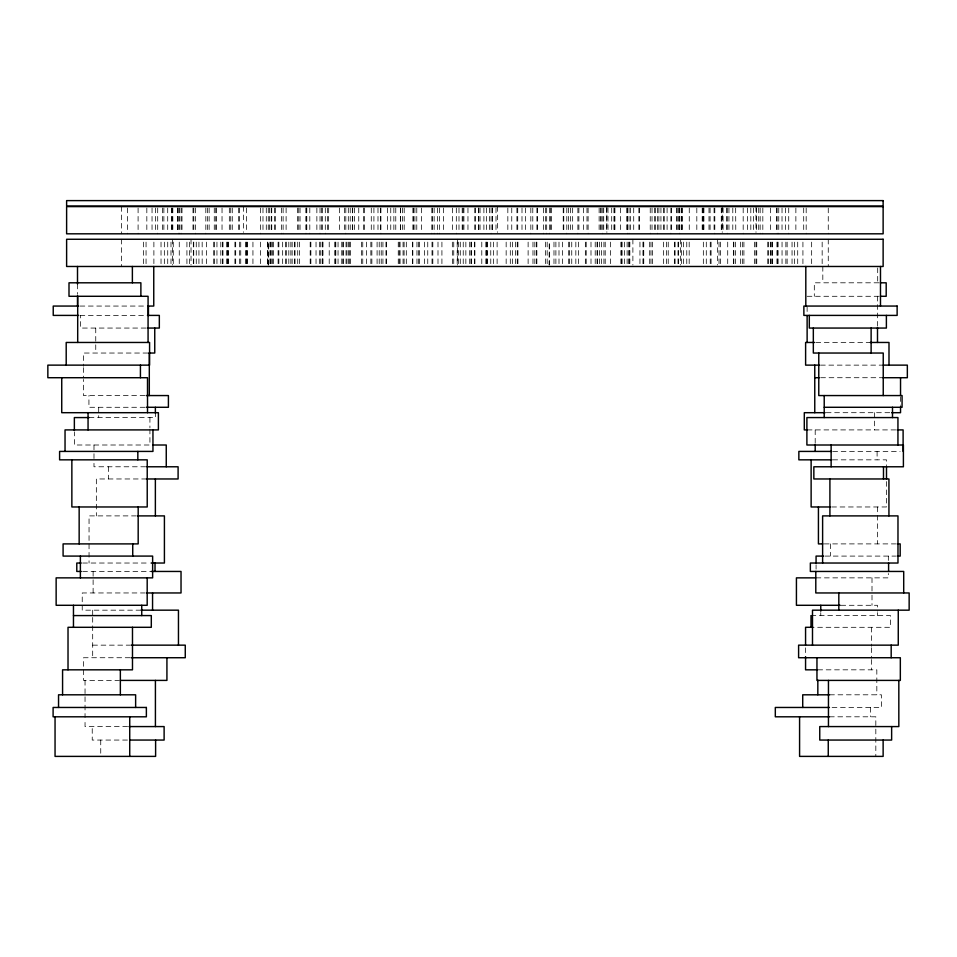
<?xml version="1.0" encoding="UTF-8"?>
<svg xmlns="http://www.w3.org/2000/svg" width="957" height="957" viewBox="0 0 957 957"><rect width="100%" height="100%" fill="white"/><g stroke="black" fill="none" stroke-linecap="round" stroke-linejoin="round"><path stroke-width="0.72" stroke-dasharray="4.79 3.59" d="M878.861 282.805L814.311 282.805L814.311 296.287M807.122 296.287L878.861 296.287M80.005 306.061L146.277 306.061M80.005 315.403L145.966 315.403M145.966 328.06L80.639 328.06L80.639 315.403M815.914 342.462L870.164 342.462M147.833 353.037L83.486 353.037L83.486 366.232M820.508 365.131L881.959 365.131M820.687 377.716L881.959 377.716M144.914 395.564L83.486 395.564L83.486 379.439M144.926 407.287L88.929 407.287L88.929 395.564M826.286 412.694L891.661 412.694M89.168 417.575L155.369 417.575L155.369 413.173M807.229 429.908L895.656 429.908M832.817 451.417L900.13 451.417M832.817 459.839L886.493 459.839L886.493 465.724M145.608 466.777L93.989 466.777L93.989 462.422M146.517 478.967L96.346 478.967L96.346 515.895M831.705 506.971L886.493 506.971L886.493 480.462M136.337 515.895L89.049 515.895L89.049 563.027M824.324 543.899L895.728 543.899M824.922 556.089L895.728 556.089M82.685 563.027L149.639 563.027M82.685 571.449L151.23 571.449M816.07 577.861L888.335 577.861L888.335 573.506M145.261 592.957L82.23 592.957L82.23 610.171L140.009 610.171M840.892 605.291L877.449 605.291L877.449 611.164M811.01 615.578L890.489 615.578L890.489 627.302L811.01 627.302M92.685 645.15L130.02 645.15M130.02 657.734L83.534 657.734L83.534 680.403L118.764 680.403M817.828 669.828L876.827 669.828L876.827 694.806M829.623 694.806L881.409 694.806L881.409 707.462L830.353 707.462M829.48 716.805L875.822 716.805L875.822 756.389M127.568 726.578L85.041 726.578L85.041 719.126M127.437 740.06L92.231 740.06L92.231 726.578M900.537 396.665L900.537 405.409M888.335 556.089L888.335 560.443M877.689 267.96L877.689 282.805M877.497 296.287L877.497 326.074M877.449 506.971L877.449 543.899M877.449 612.636L877.449 615.578M877.102 451.417L877.102 459.839M874.638 412.694L874.638 429.908M872.006 577.861L872.006 593.735M872.006 595.182L872.006 605.291M871.384 627.302L871.384 646.358M871.384 647.829L871.384 658.093M871.384 659.564L871.384 669.828M870.523 707.462L870.523 716.805M830.52 543.899L830.52 556.089M828.26 208.028L828.26 233.819M828.26 239.262L828.26 266.477M822.817 266.477L822.817 282.805M822.159 242.121L822.159 266.477M820.771 612.636L820.771 615.578M816.07 564.797L816.07 569.152M815.197 429.908L815.197 442.804M811.656 242.121L811.656 265.041M807.122 306.719L807.122 314.159M806.177 208.028L806.177 233.819M805.567 647.829L805.567 655.162M803.701 208.028L803.701 232.384M802.923 242.121L802.923 265.041M797.707 242.121L797.707 265.041M795.865 208.028L795.865 232.384M794.358 242.121L794.358 265.041M792.049 242.121L792.049 265.041M788.724 208.028L788.724 233.819M787.133 242.121L787.133 265.041M785.876 242.121L785.876 265.041M785.41 208.028L785.41 232.384M782.025 208.028L782.025 232.384M782.048 242.121L782.048 265.041M778.759 208.028L778.759 233.819M778.005 242.121L778.005 265.041M777.742 242.121L777.742 265.041M777.132 208.028L777.132 233.819M776.94 242.121L776.94 265.041M776.486 208.028L776.486 232.384M772.383 242.121L772.383 266.477M772.06 242.121L772.06 265.041M770.995 242.121L770.995 265.041M770.493 208.028L770.493 232.384M770.361 242.121L770.361 266.477M768.662 242.121L768.662 265.041M767.765 242.121L767.765 265.041M762.825 208.028L762.825 233.819M760.157 208.028L760.157 233.819M758.722 208.028L758.722 232.384M756.748 242.121L756.748 265.041M756.425 208.028L756.425 232.384M755.994 206.604L755.994 232.384M755.946 242.121L755.946 265.041M754.403 242.121L754.367 265.041M753.494 208.028L753.494 232.384M750.814 208.028L750.814 232.384M747.584 208.028L747.584 232.384M743.912 242.121L743.912 265.041M743.182 208.028L743.182 233.819M742.333 242.121L742.333 265.041M740.622 242.121L740.622 265.041M735.658 208.028L735.789 232.384M735.478 242.121L735.478 265.041M733.84 242.121L733.84 265.041M733.552 242.121L733.552 265.041M732.799 208.028L732.799 232.384M728.947 208.028L728.947 232.384M727.715 242.121L727.715 265.041M727.176 208.028L727.176 233.819M726.77 208.028L726.77 232.384M723.073 208.028L723.073 232.384M722.236 206.604L722.236 232.384M721.853 208.028L721.853 232.384M721.267 208.028L721.267 232.384M720.418 242.121L720.418 266.477M719.018 242.121L719.018 266.477M717.487 239.262L717.487 265.041M714.819 208.028L714.819 233.819M714.066 208.028L714.066 232.384M711.075 242.121L711.075 265.041M710.25 242.121L710.25 265.041M710.094 208.028L710.094 232.384M709.005 208.028L709.005 232.384M706.29 242.121L706.29 266.477M703.862 208.028L703.862 232.384M703.694 208.028L703.694 232.384M703.335 242.121L703.335 265.041M702.893 208.028L702.893 232.384M702.187 208.028L702.187 232.384M696.816 208.028L696.816 232.384M689.267 208.028L689.267 232.384M689.184 242.121L689.184 265.041M686.767 242.121L686.767 265.041M683.465 242.121L683.465 266.477M682.233 208.028L682.233 232.384M681.874 208.028L681.874 232.384M681.563 208.028L681.468 232.384M681.48 242.121L681.48 265.041M680.343 239.262L680.343 265.041M679.805 208.028L679.805 233.819M679.362 208.028L679.362 232.384M678.501 208.028L678.501 232.384M678.537 242.121L678.537 265.041M677.999 242.121L677.999 265.041M677.221 208.028L677.221 232.384M676.372 208.028L676.372 232.384M675.092 242.121L675.092 265.041M674.434 242.121L674.434 266.477M671.647 208.028L671.647 232.384M670.881 208.028L670.881 233.819M668.225 242.121L668.225 265.041M667.089 208.028L667.089 232.384M666.634 242.121L666.634 265.041M664.266 208.028L664.266 232.384M663.644 242.121L663.644 265.041M663.416 208.028L663.416 232.384M660.94 208.028L660.94 232.384M658.883 208.028L658.883 232.384M657.603 208.028L657.603 233.819M655.294 208.028L655.294 232.384M654.708 208.028L654.708 232.384M652.375 242.121L652.375 265.041M652.028 208.028L652.028 232.384M650.999 242.121L650.999 265.041M650.234 208.028L650.234 233.819M649.707 242.121L649.707 265.041M643.762 242.121L643.762 265.041M643.535 242.121L643.535 265.041M642.948 242.121L642.948 265.041M639.946 242.121L639.946 265.041M639.563 208.028L639.563 232.384M638.869 208.028L638.869 232.384M633.713 208.028L633.713 232.384M632.888 239.262L632.888 265.041M630.4 208.028L630.4 232.384M629.766 242.121L629.766 266.477M629.73 242.121L629.73 266.477M629.036 208.028L629.036 233.819M628.366 242.121L628.366 265.041M627.529 208.028L627.529 232.384M627.337 208.028L627.337 233.819M627.122 242.121L627.122 265.041M626.763 208.028L626.763 232.384M624.454 242.121L624.454 265.041M622.11 242.121L622.11 265.041M621.189 242.121L621.189 265.041M621.057 242.121L621.057 265.041M620.531 208.028L620.531 232.384M614.92 208.028L614.92 232.384M614.478 208.028L614.478 232.384M613.939 208.028L613.939 232.384M611.702 208.028L611.702 232.384M610.363 242.121L610.363 265.041M607.982 208.028L607.982 232.384M606.87 206.604L606.87 232.384M606.463 208.028L606.463 232.384M605.207 242.121L605.207 265.041M603.927 242.121L603.927 265.041M603.711 208.028L603.711 232.384M602.802 208.028L602.802 233.819M601.451 242.121L601.451 265.041M601.223 208.028L601.223 232.384M600.35 208.028L600.35 232.384M599.537 242.121L599.537 265.041M599.13 208.028L599.13 232.384M597.419 242.121L597.419 265.041M597.048 242.121L597.048 265.041M595.206 242.121L595.206 265.041M590.995 242.121L590.995 265.041M588.112 208.028L588.112 233.819M586.988 208.028L586.988 232.384M586.21 242.121L586.21 265.041M585.349 242.121L585.349 266.477M583.387 208.028L583.387 232.384M578.889 208.028L578.889 232.384M578.471 242.121L578.471 265.041M577.884 208.028L577.884 233.819M575.839 242.121L575.839 265.041M572.657 208.028L572.657 232.384M571.748 242.121L571.748 265.041M570.528 208.028L570.528 232.384M569.224 242.121L569.224 265.041M568.829 242.121L568.829 265.041M568.518 208.028L568.518 232.384M566.807 208.028L566.807 233.819M563.781 208.028L563.781 232.384M563.218 208.028L563.218 232.384M562.357 242.121L562.357 266.477M558.996 242.121L558.996 265.041M555.885 242.121L555.885 265.041M553.983 242.121L553.983 265.041M551.495 208.028L551.495 232.384M550.538 208.028L550.538 232.384M549.677 208.028L549.677 233.819M547.177 242.121L547.177 266.477M546.686 208.028L546.686 233.819M545.657 208.028L545.657 232.384M545.55 242.121L545.55 265.041M543.432 208.028L543.432 233.819M537.391 208.028L537.391 232.384M536.913 208.028L536.913 232.384M536.853 242.121L536.853 265.041M536.387 242.121L536.387 265.041M534.843 242.121L534.843 266.477M532.977 242.121L532.977 265.041M532.786 208.028L532.786 232.384M530.824 208.028L530.824 233.819M528.12 242.121L528.12 265.041M525.357 208.028L525.357 232.384M521.996 208.028L521.996 232.384M517.916 242.121L517.916 265.041M517.725 208.028L517.725 232.384M517.235 242.121L517.235 265.041M516.924 208.028L516.924 232.384M515.608 242.121L515.608 265.041M512.39 242.121L512.39 265.041M511.756 208.028L511.756 232.384M510.308 242.121L510.308 265.041M507.832 208.028L507.832 232.384M506.157 242.121L506.157 265.041M497.377 206.604L497.425 232.384M497.114 242.121L497.114 265.041M496.001 208.028L496.001 232.384M493.429 242.121L493.429 265.041M492.568 208.028L492.568 232.384M492.365 208.028L492.365 232.384M491.085 208.028L491.085 233.819M490.762 242.121L490.762 265.041M489.47 208.028L489.47 232.384M487.568 242.121L487.568 265.041M486.838 242.121L486.838 266.477M486.682 242.121L486.682 265.041M486.515 208.028L486.515 232.384M485.833 242.121L485.833 265.041M483.895 208.028L483.895 232.384M481.79 242.121L481.79 265.041M480.043 208.028L480.043 232.384M478.787 208.028L478.787 232.384M478.38 208.028L478.38 232.384M475.27 208.028L475.27 232.384M474.875 208.028L474.839 232.384M474.875 242.121L474.911 265.041M474.481 242.121L474.481 265.041M471.37 242.121L471.37 265.041M470.964 242.121L470.964 265.041M469.708 242.121L469.708 265.041M467.961 208.028L467.961 232.384M465.856 242.121L465.856 265.041M463.918 208.028L463.918 232.384M463.236 242.121L463.236 265.041M463.068 208.028L462.913 232.384M462.183 208.028L462.183 232.384M460.281 242.121L460.281 265.041M458.989 208.028L458.989 232.384M458.666 242.121L458.666 265.041M457.386 239.262L457.386 265.041M457.183 242.121L457.183 265.041M456.322 208.028L456.322 233.819M453.75 242.121L453.75 265.041M452.637 208.028L452.637 232.384M452.326 242.121L452.374 266.477M443.593 208.028L443.593 232.384M441.919 242.121L441.919 266.477M439.43 208.028L439.43 233.819M437.995 242.121L437.995 265.041M437.361 208.028L437.361 233.819M434.143 208.028L434.143 233.819M432.827 242.121L432.827 265.041M432.516 208.028L432.516 232.384M432.026 242.121L432.026 265.041M431.834 208.028L431.834 233.819M427.755 242.121L427.755 265.041M424.394 242.121L424.394 265.041M421.63 208.028L421.63 232.384M419.082 242.121L419.082 266.477M418.927 242.121L418.927 265.041M416.965 242.121L416.965 265.041M416.774 208.028L416.774 232.384M414.907 208.028L414.907 232.384M413.364 208.028L413.364 232.384M412.898 208.028L412.898 232.384M412.838 242.121L412.838 265.041M412.359 242.121L412.359 265.041M406.318 242.121L406.318 265.041M404.201 208.028L404.201 232.384M404.093 242.121L404.093 265.041M403.064 242.121L403.064 265.041M402.574 208.028L402.574 232.384M400.6 208.028L400.6 232.384M400.457 208.028L400.457 232.384M400.074 242.121L400.074 265.041M399.213 242.121L399.213 265.041M398.256 242.121L398.256 265.041M395.767 208.028L395.767 232.384M393.865 208.028L393.865 232.384M390.755 208.028L390.755 232.384M387.394 208.028L387.394 232.384M386.532 242.121L386.532 265.041M385.97 242.121L385.97 265.041M382.932 242.121L382.932 265.041M381.233 242.121L381.233 266.477M380.922 208.028L380.922 233.819M380.527 208.028L380.527 232.384M379.223 242.121L379.223 265.041M377.991 208.028L377.991 232.384M377.094 242.121L377.094 265.041M373.912 208.028L373.912 232.384M371.866 242.121L371.866 266.477M371.28 208.028L371.28 232.384M370.861 242.121L370.861 265.041M366.364 242.121L366.364 265.041M364.402 208.028L364.402 232.384M363.54 208.028L363.54 232.384M362.763 242.121L362.763 265.041M361.638 242.121L361.638 265.041M358.755 208.028L358.755 232.384M354.545 208.028L354.545 232.384M352.702 208.028L352.702 232.384M352.332 208.028L352.332 232.384M350.621 242.121L350.621 265.041M350.214 208.028L350.214 232.384M349.401 242.121L349.401 265.041M348.527 242.121L348.527 265.041M348.3 208.028L348.3 232.384M346.948 242.121L346.948 265.041M346.039 242.121L346.039 265.041M345.824 208.028L345.824 233.819M344.544 208.028L344.544 232.384M343.288 242.121L343.288 265.041M342.881 242.121L342.881 266.477M341.769 242.121L341.769 265.041M339.388 208.028L339.388 232.384M338.048 242.121L338.048 265.041M335.811 242.121L335.811 265.041M335.273 242.121L335.273 265.041M334.83 242.121L334.83 266.477M329.22 242.121L329.22 265.041M328.694 208.028L328.562 232.384M327.641 208.028L327.641 232.384M325.296 208.028L325.296 233.819M322.988 242.121L322.988 265.041M322.629 208.028L322.629 232.384M322.413 242.121L322.413 265.041M322.222 242.121L322.222 265.041M321.385 208.028L321.385 232.384M320.715 242.121L320.715 265.041M320.021 208.028L320.021 233.819M319.351 242.121L319.351 265.041M316.863 208.028L316.863 232.384M316.037 242.121L316.037 266.477M310.881 242.121L310.881 265.041M310.188 242.121L310.188 265.041M309.805 208.028L309.805 233.819M306.802 208.028L306.802 232.384M306.216 208.028L306.216 232.384M305.989 208.028L305.989 233.819M300.043 208.028L300.043 232.384M299.517 242.121L299.517 265.041M298.751 208.028L298.751 232.384M297.723 242.121L297.723 265.041M297.376 208.028L297.376 232.384M295.043 242.121L295.043 265.041M294.457 242.121L294.457 265.041M292.148 242.121L292.148 265.041M290.868 242.121L290.868 265.041M288.811 242.121L288.811 265.041M286.334 242.121L286.334 266.477M286.107 208.028L286.107 232.384M285.485 242.121L285.485 265.041M283.116 208.028L283.116 233.819M282.662 242.121L282.662 265.041M281.525 208.028L281.525 233.819M278.87 242.121L278.87 266.477M278.104 242.121L278.104 265.041M275.317 208.028L275.317 232.384M274.659 208.028L274.659 232.384M273.379 242.121L273.379 265.041M272.53 242.121L272.53 265.041M271.752 208.028L271.752 232.384M271.214 208.028L271.214 232.384M271.25 242.121L271.25 265.041M270.388 242.121L270.388 265.041M269.946 242.121L269.946 265.041M269.407 208.028L269.407 232.384M268.271 208.028L268.271 232.384M267.876 242.121L267.876 265.041M267.517 242.121L267.517 265.041M266.285 208.028L266.285 232.384M262.984 208.028L262.984 232.384M260.567 208.028L260.567 233.819M260.483 242.121L260.483 266.477M252.935 242.121L252.935 266.477M247.564 242.121L247.564 265.041M246.858 242.121L246.858 265.041M246.416 208.028L246.416 232.384M246.057 242.121L246.057 265.041M245.889 242.121L245.889 265.041M243.461 206.604L243.461 232.384M240.745 242.121L240.745 265.041M239.657 242.121L239.657 265.041M239.501 208.028L239.501 232.384M238.676 208.028L238.676 232.384M235.685 242.121L235.685 265.041M234.932 242.121L234.932 265.041M232.264 208.028L232.264 232.384M230.733 208.028L230.733 232.384M229.333 208.028L229.333 232.384M228.484 242.121L228.484 265.041M227.898 242.121L227.898 265.041M227.515 242.121L227.515 265.041M226.677 242.121L226.677 266.477M222.981 242.121L222.981 265.041M222.574 242.121L222.574 266.477M222.036 208.028L222.036 232.384M220.804 242.121L220.804 265.041M216.952 242.121L216.952 265.041M216.198 208.028L216.198 232.384M215.899 208.028L215.899 232.384M214.272 208.028L214.272 232.384M214.093 242.121L214.093 265.041M213.961 242.121L213.961 265.041M209.128 208.028L209.128 232.384M207.418 208.028L207.418 232.384M206.568 242.121L206.568 265.041M205.827 208.028L205.827 233.819M202.166 242.121L202.166 266.477M198.936 242.121L198.936 266.477M196.257 242.121L196.257 265.041M195.348 208.028L195.384 233.819M193.804 208.028L193.804 232.384M193.757 242.121L193.757 265.041M193.326 242.121L193.326 265.041M193.003 208.028L193.003 232.384M191.029 239.262L191.029 265.041M189.594 242.121L189.594 265.041M186.926 242.121L186.926 265.041M181.986 208.028L181.986 232.384M181.088 208.028L181.088 233.819M179.39 208.028L179.39 233.819M179.258 242.121L179.258 266.477M178.756 208.028L178.756 233.819M177.691 208.028L177.691 232.384M177.368 208.028L177.368 232.384M173.265 242.121L173.265 265.041M172.81 208.028L172.81 232.384M172.619 239.262L172.619 265.041M172.009 208.028L172.009 232.384M171.746 208.028L171.746 232.384M170.992 242.121L170.992 265.041M167.702 208.028L167.702 232.384M167.726 242.121L167.726 265.041M164.341 242.121L164.341 265.041M163.874 208.028L163.874 232.384M162.618 208.028L162.618 232.384M161.027 242.121L161.027 265.041M157.702 208.028L157.702 233.819M155.393 208.028L155.393 232.384M153.886 242.121L153.886 265.041M152.043 208.028L152.043 232.384M149.926 417.575L149.926 427.683M149.926 429.131L149.926 445.005L74.359 445.005L74.359 432.014M146.828 208.028L146.828 232.384M146.05 242.121L146.05 265.041M143.574 242.121L143.574 265.041M138.095 208.028L138.095 233.819M127.592 208.028L127.592 233.819M121.491 206.604L121.491 233.819M121.491 239.262L121.491 266.477M108.452 466.777L108.452 478.967M100.736 740.06L100.736 756.389M98.691 407.287L98.691 417.575M95.748 328.06L95.748 353.037M93.989 445.005L93.989 452.266M93.989 453.714L93.989 460.963M93.116 571.449L93.116 592.957M92.685 610.171L92.685 615.997M92.685 617.456L92.685 657.734M85.041 680.403L85.041 695.296M85.041 696.792L85.041 717.642M83.486 367.703L83.486 377.967M77.505 284.073L77.505 294.325M549.294 265.041L549.294 242.121L549.151 265.041M268.283 265.041L268.283 242.121L268.187 265.041"/><path stroke-width="1.44" d="M880.332 282.805L886.194 282.805L886.194 296.287L880.332 296.287M78.522 306.061L53.233 306.061L53.233 315.403L78.522 315.403M147.773 306.061L153.754 306.061L153.754 266.477M147.45 315.403L159.329 315.403L159.329 328.06L147.366 328.06M814.551 342.462L805.615 342.462L805.615 365.131L819.252 365.131M870.164 342.462L888.993 342.462L888.993 365.131M148.849 353.037L154.747 353.037L154.747 328.06M883.048 365.131L907.344 365.131L907.344 377.716L882.797 377.716M814.766 377.716L819.252 377.716M146.325 395.564L168.408 395.564L168.408 407.287L146.325 407.287M824.216 407.287L902.068 407.287L902.068 395.564L818.773 395.564L818.773 353.037M825.125 412.694L804.299 412.694L804.299 429.908L807.229 429.908M891.661 412.694L900.537 412.694L900.537 406.869M89.168 417.575L74.359 417.575L74.359 430.566M897.152 429.908L903.109 429.908L903.109 451.417M152.988 445.005L166.255 445.005L166.255 466.777M831.585 451.417L798.856 451.417L798.856 459.839L831.812 459.839M146.971 466.777L178.098 466.777L178.098 478.967L146.517 478.967M830.341 506.971L811.129 506.971L811.129 459.839M137.664 515.895L164.413 515.895L164.413 563.027L151.11 563.027M822.853 543.899L818.426 543.899L818.426 506.971M897.211 543.899L900.178 543.899L900.178 556.089L897.211 556.089M823.451 556.089L816.07 556.089L816.07 563.35M81.213 563.027L76.787 563.027L76.787 571.449L81.213 571.449M151.23 571.449L181.029 571.449L181.029 592.957L146.696 592.957M815.699 577.861L796.427 577.861L796.427 605.291L840.162 605.291M140.835 610.171L178.457 610.171L178.457 645.15M73.462 615.578L151.302 615.578L151.302 627.302L68.019 627.302L68.019 669.828M812.876 627.302L805.567 627.302L805.567 644.898M131.145 645.15L185.263 645.15L185.263 657.734L131.181 657.734M817.266 669.828L805.567 669.828L805.567 656.634M120.235 680.403L166.925 680.403L166.925 657.734M829.623 694.806L802.72 694.806L802.72 707.462M829.444 707.462L775.314 707.462L775.314 716.805L829.48 716.805M129.028 726.578L164.114 726.578L164.114 740.06L130.379 740.06M903.707 592.957L903.707 571.449L810.352 571.449L810.352 563.027L897.977 563.027L897.977 515.895L822.613 515.895L822.613 563.027M900.537 377.716L900.537 395.205M898.826 680.403L898.826 726.578L819.754 726.578L819.754 740.06L891.637 740.06L891.637 726.578M898.264 610.171L898.264 645.15L798.605 645.15L798.605 657.734L900.334 657.734L900.334 680.403L816.955 680.403L816.955 657.734M897.941 445.005L897.941 417.575L806.895 417.575L806.895 445.005L903.396 445.005L903.396 466.777L813.845 466.777L813.845 478.967L888.933 478.967L888.933 515.895M892.498 407.287L892.498 417.575M891.182 645.15L891.182 657.734M888.598 563.027L888.598 571.449M886.385 315.403L886.385 328.06L809.311 328.06L809.311 315.403M886.493 467.207L886.493 478.99M883.49 466.777L883.49 478.967M883.239 395.564L883.239 353.037L813.33 353.037L813.33 328.06M883.132 740.06L883.132 756.389L799.585 756.389L799.585 716.805M880.488 266.477L880.488 306.061M877.497 327.569L877.497 342.462M871.121 328.06L871.121 353.037M838.822 592.957L838.822 610.171M831.131 445.005L831.131 466.777M829.91 478.967L829.91 515.895M828.451 680.403L828.451 726.578M828.26 740.06L828.26 756.389M824.216 395.564L824.216 417.575M820.771 605.291L820.771 611.164M817.828 680.116L817.828 694.806M815.795 571.449L815.795 592.957L909.15 592.957L909.15 610.171L812.493 610.171L812.493 645.15M815.197 444.239L815.197 451.417M814.766 365.131L814.766 412.694M811.01 615.578L811.01 627.302M807.122 315.654L807.122 342.462M805.806 266.477L805.806 306.061M155.608 740.06L155.608 756.389L55.051 756.389L55.051 716.805M155.369 407.287L155.369 413.173M155.369 478.967L155.369 515.895M155.417 680.403L155.417 726.578M155.022 563.027L155.022 571.449M152.953 429.908L152.953 451.417L59.597 451.417L59.597 459.839L147.222 459.839L147.222 506.971L71.859 506.971L71.859 459.839M152.558 592.957L152.558 610.171M149.304 353.037L149.304 395.564M148.443 306.061L148.443 315.403M148.072 342.462L148.072 296.287L69 296.287L69 282.805L140.882 282.805L140.882 296.287M147.51 412.694L147.51 377.716L47.85 377.716L47.85 365.131L149.579 365.131L149.579 342.462L66.2 342.462L66.2 365.131M147.187 577.861L147.187 605.291L56.14 605.291L56.14 577.861L152.63 577.861L152.63 556.089L63.09 556.089L63.09 543.899L138.179 543.899L138.179 506.971M141.744 605.291L141.744 615.578M140.428 365.131L140.428 377.716M137.832 451.417L137.832 459.839M135.631 707.462L135.631 694.806L58.544 694.806L58.544 707.462M132.736 543.899L132.736 556.089M132.377 266.477L132.377 282.805M132.485 627.302L132.485 669.828L62.576 669.828L62.576 694.806M129.733 716.805L129.733 756.389M120.355 669.828L120.355 694.806M88.056 412.694L88.056 429.908M80.376 556.089L80.376 577.861M79.156 506.971L79.156 543.899M77.696 296.287L77.696 342.462M77.505 266.477L77.505 284.073M77.505 295.797L77.505 306.061M73.462 605.291L73.462 627.302M65.04 451.417L65.04 429.908L158.395 429.908L158.395 412.694L61.738 412.694L61.738 377.716M883.132 200.611L66.619 200.611L66.619 206.054L883.132 206.054L883.132 200.611M883.132 206.604L66.619 206.604L66.619 233.819L883.132 233.819L883.132 206.604M883.132 239.262L66.619 239.262L66.619 266.477L883.132 266.477L883.132 239.262M897.128 306.061L803.868 306.061L803.868 315.403L897.128 315.403L897.128 306.061M146.373 707.462L53.102 707.462L53.102 716.805L146.373 716.805L146.373 707.462"/></g></svg>
